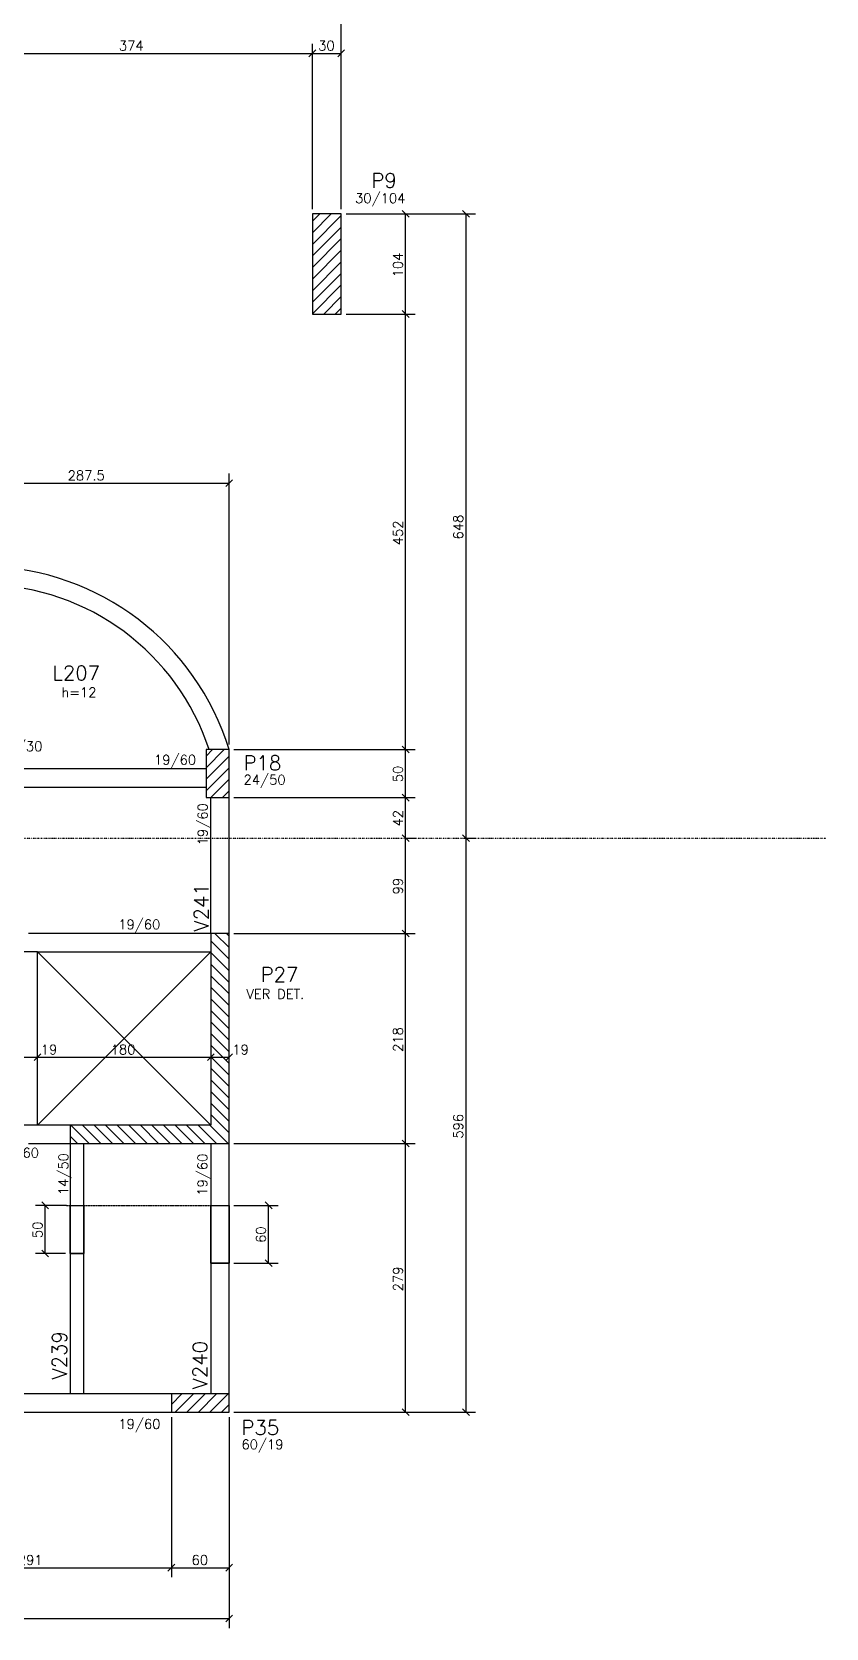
# Model space of a CAD drawing. Extents: x 938 to 5564, y 1507 to 4089.
# Drawn here: x 4739 to 5564, y 1562 to 3219 of the extents above; entities that cross this region are included whole.
import ezdxf

# ---------------------------------------------------------------- set-up
doc = ezdxf.new("R2010")
doc.units = 0
doc.header["$MEASUREMENT"] = 0
doc.linetypes.add('ESTILO_TQS_0004', pattern=[2, 0.5, -0.4, 0.1, -0.4, 0.1, -0.5])
doc.linetypes.add('ESTILO_TQS_0005', pattern=[0.4, 0.3, -0.1])
for name, color, linetype in [('1', 1, 'CONTINUOUS'), ('2', 2, 'CONTINUOUS'), ('3', 3, 'CONTINUOUS'), ('4', 4, 'CONTINUOUS'), ('6', 6, 'CONTINUOUS'), ('7', 7, 'CONTINUOUS'), ('8', 8, 'CONTINUOUS'), ('9', 9, 'CONTINUOUS')]:
    doc.layers.add(name, color=color, linetype=linetype)
doc.styles.get("Standard").update_dxf_attribs({"font": 'ROMANS.SHX'})

msp = doc.modelspace()

# ---------------------------------------------------------------- linework, layer by layer
at = {"layer": '1', "linetype": 'Continuous'}
for p, q in [((4744.7985, 2084.4455), (4924.7985, 2264.4455)), ((4744.7985, 2264.4455), (4924.7985, 2084.4455)), ((4744.7985, 2084.4455), (4924.7985, 2264.4455)), ((4744.7985, 2264.4455), (4924.7985, 2084.4455))]:
    msp.add_line(p, q, dxfattribs=at)
at = {"layer": '2', "linetype": 'Continuous'}
for p, q in [((5026.762966, 3193.543535), (5033.834034, 3200.614603)), ((5026.762966, 3193.543535), (5033.834034, 3200.614603)), ((5056.762966, 3193.543535), (5063.834034, 3200.614603)), ((5130.67916, 3026.909966), (5123.608092, 3033.981034)), ((5186.288758, 3033.981034), (5193.359826, 3026.909966)), ((5130.67916, 2922.909966), (5123.608092, 2929.981034)), ((5130.67916, 2922.909966), (5123.608092, 2929.981034)), ((4940.262966, 2747.359206), (4947.334034, 2754.430274)), ((5130.67916, 2470.909966), (5123.608092, 2477.981034)), ((5130.67916, 2470.909966), (5123.608092, 2477.981034)), ((5130.67916, 2420.909966), (5123.608092, 2427.981034)), ((5130.67916, 2420.909966), (5123.608092, 2427.981034)), ((5130.67916, 2378.909966), (5123.608092, 2385.981034)), ((5130.67916, 2378.909966), (5123.608092, 2385.981034)), ((5186.288758, 2385.981034), (5193.359826, 2378.909966)), ((5186.288758, 2385.981034), (5193.359826, 2378.909966)), ((5130.67916, 2279.909966), (5123.608092, 2286.981034)), ((5130.67916, 2279.909966), (5123.608092, 2286.981034)), ((4741.262966, 2151.385638), (4748.334034, 2158.456706)), ((4741.262966, 2151.385638), (4748.334034, 2158.456706)), ((4921.262966, 2151.385638), (4928.334034, 2158.456706)), ((4921.262966, 2151.385638), (4928.334034, 2158.456706)), ((4940.262966, 2151.385638), (4947.334034, 2158.456706)), ((5130.67916, 2061.909966), (5123.608092, 2068.981034)), ((5130.67916, 2061.909966), (5123.608092, 2068.981034)), ((4756.302361, 1997.645113), (4749.231293, 2004.71618)), ((4988.358118, 1997.645113), (4981.28705, 2004.71618)), ((4756.302361, 1947.645113), (4749.231293, 1954.71618)), ((4988.358118, 1937.645113), (4981.28705, 1944.71618)), ((5130.67916, 1782.909966), (5123.608092, 1789.981034)), ((5186.288758, 1789.981034), (5193.359826, 1782.909966)), ((4880.262966, 1621.476585), (4887.334034, 1628.547653)), ((4880.262966, 1621.476585), (4887.334034, 1628.547653)), ((4940.262966, 1621.476585), (4947.334034, 1628.547653)), ((4940.262966, 1568.796545), (4947.334034, 1575.867612))]:
    msp.add_line(p, q, dxfattribs=at)
at = {"layer": '3', "linetype": 'Continuous'}
for p, q in [((5030.2985, 3010.801533), (5049.942467, 3030.4455)), ((5030.2985, 3022.822348), (5037.921652, 3030.4455)), ((5030.2985, 2998.780718), (5060.2985, 3028.780718)), ((5030.2985, 2986.759902), (5060.2985, 3016.759902)), ((5030.2985, 2974.739087), (5060.2985, 3004.739087)), ((5030.2985, 2962.718272), (5060.2985, 2992.718272)), ((5030.2985, 2950.697457), (5060.2985, 2980.697457)), ((5030.2985, 2938.676641), (5060.2985, 2968.676641)), ((5030.2985, 2926.655826), (5060.2985, 2956.655826)), ((5042.108989, 2926.4455), (5060.2985, 2944.635011)), ((5054.129805, 2926.4455), (5060.2985, 2932.614195)), ((4919.7985, 2455.531368), (4938.712632, 2474.4455)), ((4919.7985, 2467.552183), (4926.691817, 2474.4455)), ((4919.7985, 2443.510552), (4943.7985, 2467.510552)), ((4919.7985, 2431.489737), (4943.7985, 2455.489737)), ((4924.775078, 2424.4455), (4943.7985, 2443.468922)), ((4924.7985, 2283.4455), (4924.7985, 2424.4455)), ((4936.795894, 2424.4455), (4943.7985, 2431.448106)), ((4943.7985, 2283.4455), (4943.7985, 2424.4455)), ((4924.7985, 2275.669853), (4943.7985, 2256.669853)), ((4929.043668, 2283.4455), (4943.7985, 2268.690668)), ((4941.064483, 2283.4455), (4943.7985, 2280.711483)), ((4924.7985, 2263.649038), (4943.7985, 2244.649038)), ((4924.7985, 2251.628222), (4943.7985, 2232.628222)), ((4924.7985, 2239.607407), (4943.7985, 2220.607407)), ((4924.7985, 2227.586592), (4943.7985, 2208.586592)), ((4924.7985, 2215.565776), (4943.7985, 2196.565776)), ((4924.7985, 2203.544961), (4943.7985, 2184.544961)), ((4924.7985, 2191.524146), (4943.7985, 2172.524146)), ((4924.7985, 2179.503331), (4943.7985, 2160.503331)), ((4924.7985, 2167.482515), (4943.7985, 2148.482515)), ((4924.7985, 2155.4617), (4943.7985, 2136.4617)), ((4924.7985, 2143.440885), (4943.7985, 2124.440885)), ((4924.7985, 2131.420069), (4943.7985, 2112.420069)), ((4924.7985, 2119.399254), (4943.7985, 2100.399254)), ((4924.7985, 2107.378439), (4943.7985, 2088.378439)), ((4924.7985, 2095.357624), (4943.7985, 2076.357624)), ((4778.7985, 2073.06621), (4786.41921, 2065.4455)), ((4779.440025, 2084.4455), (4798.440025, 2065.4455)), ((4791.46084, 2084.4455), (4810.46084, 2065.4455)), ((4803.481656, 2084.4455), (4822.481656, 2065.4455)), ((4815.502471, 2084.4455), (4834.502471, 2065.4455)), ((4827.523286, 2084.4455), (4846.523286, 2065.4455)), ((4839.544101, 2084.4455), (4858.544101, 2065.4455)), ((4851.564917, 2084.4455), (4870.564917, 2065.4455)), ((4863.585732, 2084.4455), (4882.585732, 2065.4455)), ((4875.606547, 2084.4455), (4894.606547, 2065.4455)), ((4887.627362, 2084.4455), (4906.627362, 2065.4455)), ((4899.648178, 2084.4455), (4918.648178, 2065.4455)), ((4911.668993, 2084.4455), (4930.668993, 2065.4455)), ((4923.689808, 2084.4455), (4942.689808, 2065.4455)), ((4883.7985, 1794.448973), (4894.795027, 1805.4455)), ((4887.815842, 1786.4455), (4906.815842, 1805.4455)), ((4899.836658, 1786.4455), (4918.836658, 1805.4455)), ((4911.857473, 1786.4455), (4930.857473, 1805.4455)), ((4923.878288, 1786.4455), (4942.878288, 1805.4455)), ((4935.899103, 1786.4455), (4943.7985, 1794.344897))]:
    msp.add_line(p, q, dxfattribs=at)
for points in [[(4919.7985, 2454.4455), (4638.2985, 2454.4455)], [(4641.2985, 2435.4455), (4919.7985, 2435.4455)], [(4924.7985, 2283.4455), (4735.2985, 2283.4455)], [(4744.7985, 2264.4455), (4725.7985, 2264.4455)], [(4744.7985, 2264.4455), (4924.7985, 2264.4455)], [(4744.7985, 2084.4455), (4744.7985, 2264.4455)], [(4744.7985, 2084.4455), (4725.7985, 2084.4455)], [(4778.7985, 2084.4455), (4744.7985, 2084.4455)], [(4735.2985, 2065.4455), (4778.7985, 2065.4455)], [(4778.7985, 2065.4455), (4778.7985, 1805.4455)], [(4792.7985, 1805.4455), (4792.7985, 2065.4455)], [(4924.7985, 2065.4455), (4924.7985, 1805.4455)], [(4943.7985, 1805.4455), (4943.7985, 2065.4455)], [(4778.7985, 1805.4455), (4592.7985, 1805.4455)], [(4792.7985, 1805.4455), (4778.7985, 1805.4455)], [(4883.7985, 1805.4455), (4792.7985, 1805.4455)], [(4592.7985, 1786.4455), (4785.7985, 1786.4455)], [(4785.7985, 1786.4455), (4883.7985, 1786.4455)]]:
    msp.add_lwpolyline(points, dxfattribs=at)
for centre, radius, start, end in [((4686.166784, 2394.915159), 269.627847, 17.155341, 88.459063), ((4686.923668, 2397.124674), 248.372236, 18.138211, 88.834217)]:
    msp.add_arc(centre, radius, start, end, dxfattribs=at)
at = {"layer": '6', "linetype": 'Continuous'}
for p, q in [((4778.7985, 1951.180647), (4778.7985, 2001.180647)), ((4778.7985, 2001.180647), (4792.7985, 2001.180647)), ((4792.7985, 1989.180647), (4792.7985, 2001.180647)), ((4792.7985, 1989.180647), (4792.7985, 1951.180647)), ((4924.7985, 1941.180647), (4924.7985, 2001.180647)), ((4924.7985, 2001.180647), (4943.7985, 2001.180647)), ((4943.7985, 1989.180647), (4943.7985, 2001.180647)), ((4943.7985, 1989.180647), (4943.7985, 1941.180647)), ((4778.7985, 1951.180647), (4792.7985, 1951.180647)), ((4924.7985, 1941.180647), (4943.7985, 1941.180647))]:
    msp.add_line(p, q, dxfattribs=at)
at = {"layer": '7', "linetype": 'Continuous'}
for points in [[(5030.2985, 2926.4455), (5060.2985, 2926.4455), (5060.2985, 3030.4455), (5030.2985, 3030.4455), (5030.2985, 2926.4455)], [(4919.7985, 2424.4455), (4943.7985, 2424.4455), (4943.7985, 2474.4455), (4919.7985, 2474.4455), (4919.7985, 2424.4455)], [(4943.7985, 2065.4455), (4943.7985, 2283.4455), (4924.7985, 2283.4455), (4924.7985, 2084.4455), (4778.7985, 2084.4455), (4778.7985, 2065.4455), (4943.7985, 2065.4455)], [(4883.7985, 1786.4455), (4943.7985, 1786.4455), (4943.7985, 1805.4455), (4883.7985, 1805.4455), (4883.7985, 1786.4455)]]:
    msp.add_lwpolyline(points, dxfattribs=at)
at = {"layer": '8', "linetype": 'Continuous'}
for points in [[(4778.7985, 2001.180647), (4792.7985, 2001.180647), (4792.7985, 1989.180647), (4792.7985, 1951.180647), (4778.7985, 1951.180647), (4778.7985, 1989.180647), (4778.7985, 2001.180647)], [(4924.7985, 2001.180647), (4943.7985, 2001.180647), (4943.7985, 1989.180647), (4943.7985, 1941.180647), (4924.7985, 1941.180647), (4924.7985, 1989.180647), (4924.7985, 2001.180647)]]:
    msp.add_lwpolyline(points, dxfattribs=at)
at = {"layer": '9', "linetype": 'Continuous'}
for p, q in [((5060.2985, 3181.026544), (5060.2985, 3277.243674)), ((5030.2985, 3035.4455), (5030.2985, 3207.079069)), ((5060.2985, 3035.4455), (5060.2985, 3207.079069)), ((4656.2985, 3197.079069), (5030.2985, 3197.079069)), ((5030.2985, 3197.079069), (5060.2985, 3197.079069)), ((5065.2985, 3030.4455), (5137.143626, 3030.4455)), ((5070.2985, 3030.4455), (5199.824292, 3030.4455)), ((5127.143626, 2926.4455), (5127.143626, 3030.4455)), ((5189.824292, 3030.4455), (5189.824292, 2382.4455)), ((5065.2985, 2926.4455), (5137.143626, 2926.4455)), ((5070.2985, 2926.4455), (5137.143626, 2926.4455)), ((5127.143626, 2474.4455), (5127.143626, 2926.4455)), ((4656.2985, 2750.89474), (4943.7985, 2750.89474)), ((4943.7985, 2479.4455), (4943.7985, 2760.89474)), ((4948.7985, 2474.4455), (5137.143626, 2474.4455)), ((5127.143626, 2424.4455), (5127.143626, 2474.4455)), ((4948.7985, 2424.4455), (5137.143626, 2424.4455)), ((5127.143626, 2382.4455), (5127.143626, 2424.4455)), ((5125.832493, 2382.4455), (5137.143626, 2382.4455)), ((5127.143626, 2283.4455), (5127.143626, 2382.4455)), ((5187.212393, 2382.4455), (5199.824292, 2382.4455)), ((5189.824292, 2382.4455), (5189.824292, 1786.4455)), ((4948.7985, 2283.4455), (5137.143626, 2283.4455)), ((5127.143626, 2065.4455), (5127.143626, 2283.4455)), ((4725.7985, 2154.921172), (4744.7985, 2154.921172)), ((4744.7985, 2154.921172), (4924.7985, 2154.921172)), ((4924.7985, 2154.921172), (4943.7985, 2154.921172)), ((4948.7985, 2065.4455), (5137.143626, 2065.4455)), ((5127.143626, 1786.4455), (5127.143626, 2065.4455)), ((4774.845202, 2001.180647), (4742.766827, 2001.180647)), ((4752.766827, 1951.180647), (4752.766827, 2001.180647)), ((4948.7985, 2001.180647), (4994.822584, 2001.180647)), ((4984.822584, 1941.180647), (4984.822584, 2001.180647)), ((4773.7985, 1951.180647), (4742.766827, 1951.180647)), ((4948.7985, 1941.180647), (4994.822584, 1941.180647)), ((4883.7985, 1781.4455), (4883.7985, 1615.012119)), ((4943.7985, 1781.4455), (4943.7985, 1615.012119)), ((4948.7985, 1786.4455), (5137.143626, 1786.4455)), ((5132.143626, 1786.4455), (5199.824292, 1786.4455)), ((4592.7985, 1625.012119), (4883.7985, 1625.012119)), ((4883.7985, 1625.012119), (4943.7985, 1625.012119)), ((4943.7985, 1620.012119), (4943.7985, 1562.332078)), ((3484.7985, 1572.332078), (4943.7985, 1572.332078))]:
    msp.add_line(p, q, dxfattribs=at)
at = {"layer": '9', "linetype": 'ESTILO_TQS_0004'}
msp.add_line((1386.105597, 2382.4455), (5564.015502, 2382.4455), dxfattribs=at)
at = {"layer": '9', "linetype": 'ESTILO_TQS_0005'}
msp.add_line((4774.845202, 2001.180647), (4943.7985, 2001.180647), dxfattribs=at)

# ---------------------------------------------------------------- texts
at = {"layer": '2', "linetype": 'Continuous'}
for s, p in [('374', (4829.2985, 3200.079069)), ('30', (5036.2985, 3200.079069)), ('287.5', (4776.0485, 2753.89474)), ('19', (4748.13183, 2157.921172)), ('180', (4820.7985, 2157.921172)), ('19', (4947.13183, 2157.921172)), ('291', (4724.2985, 1628.012119)), ('60', (4904.7985, 1628.012119))]:
    msp.add_text(s, height=10, dxfattribs=at).set_placement(p)
for s, p in [('104', (5124.143626, 2964.4455)), ('452', (5124.143626, 2686.4455)), ('648', (5186.824292, 2692.4455)), ('50', (5124.143626, 2440.4455)), ('42', (5124.143626, 2394.4455)), ('99', (5124.143626, 2323.9455)), ('218', (5124.143626, 2160.4455)), ('596', (5186.824292, 2070.4455)), ('50', (4749.766827, 1967.180647)), ('60', (4981.822584, 1962.180647)), ('279', (5124.143626, 1911.9455))]:
    msp.add_text(s, height=10, rotation=90, dxfattribs=at).set_placement(p)
at = {"layer": '3', "linetype": 'Continuous'}
for s, p in [('30/104', (5074.65081, 3041.662245)), ('h=12', (4769.580695, 2528.690359)), ('120/30', (4697.471165, 2472.713994)), ('19/60', (4865.782807, 2458.720183)), ('24/50', (4958.764571, 2438.012641)), ('19/60', (4828.587894, 2287.757961)), ('VER DET.', (4961.880999, 2215.515884)), ('19/60', (4702.513718, 2050.822722)), ('19/60', (4828.756762, 1769.179223)), ('60/19', (4956.629481, 1747.999817))]:
    msp.add_text(s, height=10, dxfattribs=at).set_placement(p)
for s, p in [('19/60', (4921.329966, 2374.953358)), ('14/50', (4776.666494, 2011.704664)), ('19/60', (4921.037606, 2011.110785))]:
    msp.add_text(s, height=10, rotation=90, dxfattribs=at).set_placement(p)
at = {"layer": '4', "linetype": 'Continuous'}
for s, p in [('P9', (5091.523978, 3057.626426)), ('L207', (4760.137089, 2546.41679)), ('P18', (4958.764571, 2453.012641)), ('P27', (4976.436251, 2233.328233)), ('P35', (4956.629481, 1762.999817))]:
    msp.add_text(s, height=15, dxfattribs=at).set_placement(p)
for s, p in [('V241', (4922.419903, 2285.417172)), ('V239', (4775.0485, 1820.4455)), ('V240', (4920.943467, 1810.237605))]:
    msp.add_text(s, height=15, rotation=90, dxfattribs=at).set_placement(p)

doc.saveas('drawing.dxf')
